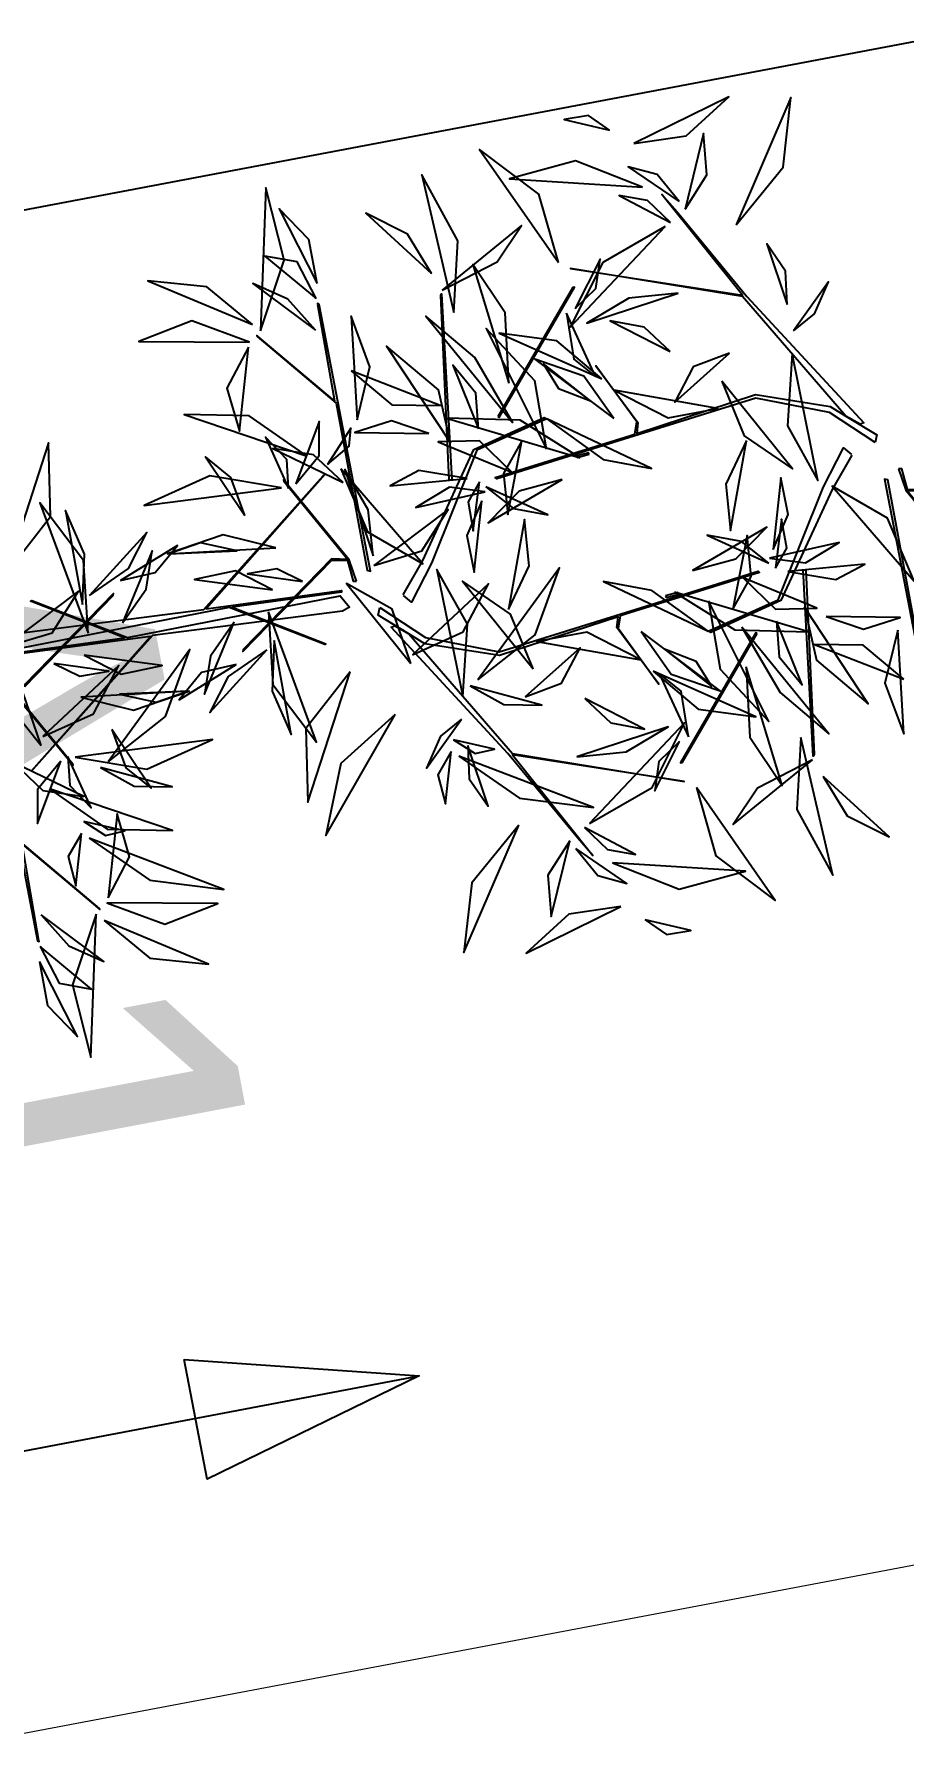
# Model space of a CAD drawing. Header units: centimetres. Extents: x 197412 to 267601, y -375791 to -305433.
# Drawn here: x 218407 to 219619, y -373413 to -371034 of the extents above; entities that cross this region are included whole.
import ezdxf

# ---------------------------------------------------------------- set-up
doc = ezdxf.new("R2010")
doc.units = ezdxf.units.CM
doc.layers.add('3-BAT C-Niveau 0', color=250, linetype='Continuous')
doc.layers.add('prlm-ZCARTOUCHE', color=7, linetype='Continuous', lineweight=13)
doc.styles.add('Futura Std Book', font='')
doc.styles.get('Futura Std Book').set_extended_font_data('Futura Std Book')

# ---------------------------------------------------------------- blocks, each defined once
blk = doc.blocks.new('Groupe-227-1')
at = {"linetype": 'Continuous'}
for points in [[(13592.29, -49988.37, -200.73), (13598.98, -49986.36, -197.34), (13602.69, -49980.57, -193.77), (13602.69, -49980.57, -193.77), (13592.29, -49988.37, -200.73)], [(13592.29, -49988.37, -200.73), (13598.98, -49986.36, -197.34), (13602.69, -49980.57, -193.77), (13602.69, -49980.57, -193.77), (13592.29, -49988.37, -200.73)], [(13606.82, -50004.35, -204.31), (13614.81, -49998.05, -204.16), (13618.17, -49988.71, -202.67), (13618.17, -49988.71, -202.67), (13606.82, -50004.35, -204.31)], [(13597.45, -50002.06, -210.57), (13594.86, -49994.49, -206.9), (13588.49, -49990.9, -202.54), (13588.49, -49990.9, -202.54), (13597.45, -50002.06, -210.57)], [(13597.7, -50000.84, -217.22), (13604.78, -49997.65, -219.34), (13608.31, -49990.94, -221.55), (13608.31, -49990.94, -221.55), (13597.7, -50000.84, -217.22)], [(13605.73, -50005.15, -204.62), (13610.42, -50007.77, -205.07), (13615.72, -50007.85, -204.23), (13615.72, -50007.85, -204.23), (13605.73, -50005.15, -204.62)], [(13603.43, -50012.68, -212.09), (13606.42, -50014.61, -209.87), (13609.11, -50013.97, -207.1), (13609.11, -50013.97, -207.1), (13603.43, -50012.68, -212.09)], [(13603.43, -50012.68, -212.09), (13606.42, -50014.61, -209.87), (13609.11, -50013.97, -207.1), (13609.11, -50013.97, -207.1), (13603.43, -50012.68, -212.09)], [(13603.09, -50014.34, -213.12), (13601.25, -50017.57, -210.71), (13602.29, -50021.63, -208.62), (13602.29, -50021.63, -208.62), (13603.09, -50014.34, -213.12)], [(13603.09, -50014.34, -213.12), (13601.25, -50017.57, -210.71), (13602.29, -50021.63, -208.62), (13602.29, -50021.63, -208.62), (13603.09, -50014.34, -213.12)], [(13604.15, -50014.99, -212.64), (13612.6, -50020.84, -211.07), (13622.94, -50022.14, -212.06), (13622.94, -50022.14, -212.06), (13604.15, -50014.99, -212.64)], [(13604.15, -50014.99, -212.64), (13612.6, -50020.84, -211.07), (13622.94, -50022.14, -212.06), (13622.94, -50022.14, -212.06), (13604.15, -50014.99, -212.64)]]:
    blk.add_polyline3d(points, dxfattribs=at)
blk = doc.blocks.new('Groupe-228-1')
at = {"linetype": 'Continuous', "flags": 128}
for points in [[(13713.73, -49959.82), (13707.36, -49955.66), (13697.07, -49953.66), (13660.97, -49964.88), (13660.77, -49964.71), (13680.22, -49958.67), (13680.5, -49956.96), (13674.81, -49949.15), (13680.66, -49957.05), (13680.51, -49958.56), (13697.03, -49953.12), (13707.43, -49954.79), (13709.65, -49956.18), (13695.21, -49939.48), (13671.27, -49935.59), (13695.21, -49939.28), (13684.01, -49925.26), (13686.12, -49927.68), (13695.85, -49939.48), (13712.13, -49957.09), (13711.62, -49957.28), (13709.65, -49956.18), (13713.95, -49958.77)], [(13653.17, -49939.34), (13653.29, -49939.11), (13654.71, -49965.09), (13654.32, -49965.07)], [(13661.11, -49956.27), (13661.3, -49956.28), (13671.82, -49938.19), (13671.56, -49938.22)], [(13716.97, -49963.52), (13717.98, -49966.48), (13727.14, -49977.65), (13727.11, -49977.47), (13718.15, -49966.51), (13720.47, -49966.62), (13732.74, -49953.96), (13732.79, -49953.69), (13720.39, -49966.44), (13718.21, -49966.38), (13717.44, -49963.51)], [(13636.99, -49964.3), (13620.45, -49983), (13639.34, -49980.48), (13639.33, -49980.72), (13624.1, -49982.78), (13637.17, -49987.91), (13637.01, -49987.99), (13623.67, -49982.84), (13594, -49988.67), (13592.73, -49987.06), (13593.7, -49986.51), (13620.16, -49983.11), (13636.8, -49964.48)], [(13641.42, -49979.15), (13640.41, -49976.19), (13631.25, -49965.02), (13631.28, -49965.2), (13640.24, -49976.16), (13637.92, -49976.05), (13625.65, -49988.71), (13625.6, -49988.98), (13638, -49976.23), (13640.18, -49976.29), (13640.94, -49979.16)], [(13644.66, -49982.85), (13651.03, -49987.01), (13661.32, -49989.01), (13697.41, -49977.79), (13697.62, -49977.96), (13678.17, -49984.01), (13677.89, -49985.71), (13683.58, -49993.53), (13677.73, -49985.62), (13677.88, -49984.12), (13661.36, -49989.55), (13650.96, -49987.88), (13648.74, -49986.5), (13663.18, -50003.19), (13687.12, -50007.08), (13663.18, -50003.39), (13674.38, -50017.41), (13672.27, -50014.99), (13662.54, -50003.19), (13646.26, -49985.58), (13646.77, -49985.39), (13648.74, -49986.5), (13644.43, -49983.9)], [(13705.21, -50003.34), (13705.1, -50003.56), (13703.68, -49977.58), (13704.06, -49977.6)], [(13591.75, -49990.71), (13592.75, -49993.67), (13601.92, -50004.84), (13601.88, -50004.66), (13592.93, -49993.7), (13595.24, -49993.81), (13607.52, -49981.15), (13607.57, -49980.88), (13595.16, -49993.63), (13592.99, -49993.57), (13592.22, -49990.7)], [(13596.18, -50005.56), (13612.72, -49986.87), (13593.82, -49989.38), (13593.84, -49989.14), (13609.07, -49987.08), (13596, -49981.95), (13596.16, -49981.87), (13609.49, -49987.02), (13639.17, -49981.19), (13640.43, -49982.8), (13639.46, -49983.35), (13613.01, -49986.76), (13596.37, -50005.39)], [(13697.28, -49986.4), (13697.09, -49986.39), (13686.57, -50004.48), (13686.83, -50004.45)]]:
    blk.add_lwpolyline(points, close=True, dxfattribs=at)
for points in [[(13636, -49940.57), (13638.36, -49954.04), (13627.54, -49944.92), (13627.59, -49945.06), (13638.57, -49954.36), (13642.92, -49977.62), (13643.37, -49977.75), (13636.22, -49940.58), (13635.98, -49940.46), (13636, -49940.53)], [(13647.91, -49981.09), (13650.65, -49976.29), (13657.8, -49960.82), (13667.59, -49956.34), (13667.94, -49956.52), (13658.19, -49960.88), (13651.89, -49976.66), (13649.08, -49982.1), (13647.96, -49981.18)], [(13710.48, -49961.59), (13707.74, -49966.38), (13700.59, -49981.86), (13690.8, -49986.33), (13690.45, -49986.15), (13700.2, -49981.79), (13706.5, -49966.01), (13709.3, -49960.57), (13710.43, -49961.49)], [(13722.39, -50002.11), (13720.03, -49988.63), (13730.85, -49997.75), (13730.8, -49997.61), (13719.82, -49988.31), (13715.47, -49965.05), (13715.02, -49964.93), (13722.17, -50002.1), (13722.41, -50002.21), (13722.39, -50002.14)], [(13597.16, -50029.3), (13594.81, -50015.82), (13605.63, -50024.94), (13605.58, -50024.8), (13594.6, -50015.5), (13590.25, -49992.24), (13589.8, -49992.12), (13596.95, -50029.29), (13597.19, -50029.4), (13597.17, -50029.33)]]:
    blk.add_lwpolyline(points, dxfattribs=at)
at = {"linetype": 'Continuous'}
for points in [[(13680.1, -49918.13, -212.86), (13687.37, -49917.06, -209.91), (13693.33, -49911.65, -208.14), (13693.33, -49911.65, -208.14), (13680.1, -49918.13, -212.86)], [(13680.1, -49918.13, -212.86), (13687.37, -49917.06, -209.91), (13693.33, -49911.65, -208.14), (13693.33, -49911.65, -208.14), (13680.1, -49918.13, -212.86)], [(13694.35, -49929.48, -223.66), (13700.91, -49921.46, -222.36), (13701.97, -49911.72, -219.58), (13701.97, -49911.72, -219.58), (13694.35, -49929.48, -223.66)], [(13676.7, -49916.3, -211.21), (13673.75, -49914.23, -209.03), (13670.37, -49914.81, -206.71), (13670.37, -49914.81, -206.71), (13676.7, -49916.3, -211.21)], [(13676.7, -49916.3, -211.21), (13673.75, -49914.23, -209.03), (13670.37, -49914.81, -206.71), (13670.37, -49914.81, -206.71), (13676.7, -49916.3, -211.21)], [(13687.22, -49927.31, -232.48), (13690.28, -49922.51, -232.45), (13689.81, -49916.74, -231.83), (13689.81, -49916.74, -231.83), (13687.22, -49927.31, -232.48)], [(13669.59, -49934.75, -215.07), (13666.86, -49925.23, -213.8), (13658.59, -49918.98, -214.42), (13658.59, -49918.98, -214.42), (13669.59, -49934.75, -215.07)], [(13681.27, -49924.22, -228.35), (13671.97, -49920.55, -229.1), (13662.75, -49923.08, -232.12), (13662.75, -49923.08, -232.12), (13681.27, -49924.22, -228.35)], [(13655.01, -49941.7, -223.19), (13655.57, -49931.7, -225.59), (13650.55, -49922.53, -225.79), (13650.55, -49922.53, -225.79), (13655.01, -49941.7, -223.19)], [(13655.01, -49941.7, -223.19), (13655.57, -49931.7, -225.59), (13650.55, -49922.53, -225.79), (13650.55, -49922.53, -225.79), (13655.01, -49941.7, -223.19)], [(13686.4, -49926.22, -232.75), (13683.34, -49922.47, -233.5), (13679.29, -49921.38, -235.42), (13679.29, -49921.38, -235.42), (13686.4, -49926.22, -232.75)], [(13628.03, -49944.28, -186.41), (13631.34, -49934.41, -187.61), (13628.77, -49924.31, -186.97), (13628.77, -49924.31, -186.97), (13628.03, -49944.28, -186.41)], [(13685.19, -49929.18, -229.3), (13682, -49926.09, -228.25), (13678.06, -49925.4, -226.49), (13678.06, -49925.4, -226.49), (13685.19, -49929.18, -229.3)], [(13635.94, -49937.67, -174.84), (13634.8, -49931.55, -175.45), (13630.63, -49927.23, -176.76), (13630.63, -49927.23, -176.76), (13635.94, -49937.67, -174.84)], [(13651.9, -49936.27, -215.73), (13648.55, -49930.79, -216.78), (13642.72, -49927.86, -215.22), (13642.72, -49927.86, -215.22), (13651.9, -49936.27, -215.73)], [(13651.9, -49936.27, -215.73), (13648.55, -49930.79, -216.78), (13642.72, -49927.86, -215.22), (13642.72, -49927.86, -215.22), (13651.9, -49936.27, -215.73)], [(13653.38, -49938.61, -214.21), (13661.05, -49934.65, -211.43), (13664.44, -49929.57, -206.15), (13664.44, -49929.57, -206.15), (13653.38, -49938.61, -214.21)], [(13684.47, -49929.72, -228.97), (13675.75, -49934.72, -227.8), (13671.23, -49943.73, -227.09), (13671.23, -49943.73, -227.09), (13684.47, -49929.72, -228.97)], [(13701.46, -49940.58, -172.05), (13701.24, -49935.95, -171.7), (13698.63, -49932.11, -172.02), (13698.63, -49932.11, -172.02), (13701.46, -49940.58, -172.05)], [(13701.46, -49940.58, -172.05), (13701.24, -49935.95, -171.7), (13698.63, -49932.11, -172.02), (13698.63, -49932.11, -172.02), (13701.46, -49940.58, -172.05)], [(13635.82, -49939.74, -174.58), (13633.17, -49934.65, -172.2), (13628.67, -49933.84, -168.43), (13628.67, -49933.84, -168.43), (13635.82, -49939.74, -174.58)], [(13662.65, -49951.56, -221.24), (13662.14, -49941.75, -218.96), (13657.64, -49935.03, -214.31), (13657.64, -49935.03, -214.31), (13662.65, -49951.56, -221.24)], [(13671.92, -49941.16, -211.6), (13674.81, -49938.35, -211.07), (13675.39, -49934.25, -211.1), (13675.39, -49934.25, -211.1), (13671.92, -49941.16, -211.6)], [(13626.94, -49943.38, -186.4), (13620.56, -49938.13, -186.75), (13612.35, -49937.29, -187), (13612.35, -49937.29, -187), (13626.94, -49943.38, -186.4)], [(13702.35, -49944.28, -171.59), (13705.25, -49941.89, -169.03), (13707.21, -49937.43, -167.96), (13707.21, -49937.43, -167.96), (13702.35, -49944.28, -171.59)], [(13635.7, -49944.15, -186.97), (13631.85, -49939.84, -187.38), (13626.96, -49937.67, -185.5), (13626.96, -49937.67, -185.5), (13635.7, -49944.15, -186.97)], [(13686.25, -49938.99, -196.26), (13679.39, -49939.72, -195.05), (13673.54, -49943.19, -196.39), (13673.54, -49943.19, -196.39), (13686.25, -49938.99, -196.26)], [(13663.24, -49957.08, -210.1), (13657.91, -49947.99, -209.96), (13651.11, -49942.21, -205.95), (13651.11, -49942.21, -205.95), (13663.24, -49957.08, -210.1)], [(13670.68, -49941.8, -202.5), (13671.71, -49948.19, -200.11), (13674.76, -49950.62, -195.35), (13674.76, -49950.62, -195.35), (13670.68, -49941.8, -202.5)], [(13626.53, -49945.83, -182.25), (13618.46, -49942.86, -178.08), (13611.08, -49945.77, -173.29), (13611.08, -49945.77, -173.29), (13626.53, -49945.83, -182.25)], [(13641.52, -49956.68, -200.41), (13643.3, -49949.29, -200.32), (13640.67, -49942.23, -200.54), (13640.67, -49942.23, -200.54), (13641.52, -49956.68, -200.41)], [(13667.91, -49960.74, -194.97), (13666.29, -49951.23, -192.57), (13659.49, -49943.93, -191.31), (13659.49, -49943.93, -191.31), (13667.91, -49960.74, -194.97)], [(13675.6, -49950.95, -201.48), (13669.34, -49945.66, -202.35), (13661.3, -49944.59, -201.76), (13661.3, -49944.59, -201.76), (13675.6, -49950.95, -201.48)], [(13685.13, -49947.13, -195.33), (13681.53, -49943.75, -195.1), (13676.8, -49942.87, -194.26), (13676.8, -49942.87, -194.26), (13685.13, -49947.13, -195.33)], [(13626.37, -49946.53, -181.99), (13623.37, -49952.26, -181.12), (13625.1, -49958.26, -179.03), (13625.1, -49958.26, -179.03), (13626.37, -49946.53, -181.99)], [(13654.51, -49959.87, -233.25), (13652.84, -49952.5, -238.65), (13645.62, -49946.38, -241.93), (13645.62, -49946.38, -241.93), (13654.51, -49959.87, -233.25)], [(13658.44, -49957.91, -207.72), (13658.06, -49952.95, -206.62), (13654.86, -49949.04, -205.86), (13654.86, -49949.04, -205.86), (13658.44, -49957.91, -207.72)], [(13677.29, -49956.48, -207.16), (13673.11, -49950.56, -205.48), (13666.29, -49948.21, -203.83), (13666.29, -49948.21, -203.83), (13677.29, -49956.48, -207.16)], [(13677.29, -49956.48, -207.16), (13673.11, -49950.56, -205.48), (13666.29, -49948.21, -203.83), (13666.29, -49948.21, -203.83), (13677.29, -49956.48, -207.16)], [(13667.45, -49948.84, -218.46), (13669.6, -49952.3, -216.39), (13674.04, -49954.03, -215.43), (13674.04, -49954.03, -215.43), (13667.45, -49948.84, -218.46)], [(13693.43, -49947.37, -184.69), (13688.37, -49949.29, -183.17), (13685.81, -49954.2, -181.63), (13685.81, -49954.2, -181.63), (13693.43, -49947.37, -184.69)], [(13702.16, -49947.41, -176.08), (13701.49, -49957.49, -174.79), (13705.75, -49965.12, -170.69), (13705.75, -49965.12, -170.69), (13702.16, -49947.41, -176.08)], [(13640.68, -49949.86, -189.87), (13646.34, -49954.56, -186.93), (13653.11, -49954.68, -183.27), (13653.11, -49954.68, -183.27), (13640.68, -49949.86, -189.87)], [(13692.33, -49951.27, -205.3), (13695.48, -49958.91, -204.92), (13702.19, -49963.51, -203.9), (13702.19, -49963.51, -203.9), (13692.33, -49951.27, -205.3)], [(13677.35, -49952.53, -188.89), (13684.85, -49956.39, -185.79), (13691.81, -49955.09, -181.22), (13691.81, -49955.09, -181.22), (13677.35, -49952.53, -188.89)], [(13634.53, -49961.74, -207.25), (13626.48, -49956.13, -205.29), (13617.41, -49955.95, -201.98), (13617.41, -49955.95, -201.98), (13634.53, -49961.74, -207.25)], [(13672.62, -49961.99, -206.43), (13664.22, -49956.72, -204.4), (13653.97, -49956.45, -204.36), (13653.97, -49956.45, -204.36), (13672.62, -49961.99, -206.43)], [(13672.62, -49961.99, -206.43), (13664.22, -49956.72, -204.4), (13653.97, -49956.45, -204.36), (13653.97, -49956.45, -204.36), (13672.62, -49961.99, -206.43)], [(13632.95, -49965.6, -215.21), (13636.22, -49961.65, -213.09), (13636.22, -49956.92, -210.46), (13636.22, -49956.92, -210.46), (13632.95, -49965.6, -215.21)], [(13637.36, -49962.92, -177.75), (13640.39, -49960.33, -175.38), (13640.65, -49957.85, -172.12), (13640.65, -49957.85, -172.12), (13637.36, -49962.92, -177.75)], [(13651.51, -49958.6, -229.03), (13646.31, -49956.82, -227.48), (13641.17, -49958.43, -225.66), (13641.17, -49958.43, -225.66), (13651.51, -49958.6, -229.03)], [(13667.94, -49956.52, -197.23), (13675.81, -49962.19, -194.28), (13682.55, -49963.46, -188.42), (13682.55, -49963.46, -188.42), (13667.94, -49956.52, -197.23)], [(13592.64, -49978.06, -220.85), (13598.79, -49970.13, -221.31), (13598.51, -49959.88, -222.56), (13598.51, -49959.88, -222.56), (13592.64, -49978.06, -220.85)], [(13631.96, -49966.25, -179.83), (13631.71, -49962.2, -178.67), (13628.75, -49959.11, -177.99), (13628.75, -49959.11, -177.99), (13631.96, -49966.25, -179.83)], [(13639.56, -49965.41, -207.06), (13635.44, -49961.53, -208.24), (13629.74, -49960.66, -209.24), (13629.74, -49960.66, -209.24), (13639.56, -49965.41, -207.06)], [(13663.08, -49963.99, -194.21), (13658.55, -49959.62, -192.81), (13652.8, -49959.76, -190.06), (13652.8, -49959.76, -190.06), (13663.08, -49963.99, -194.21)], [(13663.08, -49963.99, -194.21), (13658.55, -49959.62, -192.81), (13652.8, -49959.76, -190.06), (13652.8, -49959.76, -190.06), (13663.08, -49963.99, -194.21)], [(13664.49, -49959.6, -199.77), (13661.93, -49964.16, -197.57), (13662.51, -49969.87, -196.35), (13662.51, -49969.87, -196.35), (13664.49, -49959.6, -199.77)], [(13695.77, -49959.55, -185.42), (13692.91, -49965.65, -185.31), (13693.55, -49972.12, -184.01), (13693.55, -49972.12, -184.01), (13695.77, -49959.55, -185.42)], [(13625.86, -49970.03, -210.84), (13623.9, -49964.69, -209.98), (13620.36, -49961.81, -207.2), (13620.36, -49961.81, -207.2), (13625.86, -49970.03, -210.84)], [(13639.23, -49963.5, -178.9), (13642.94, -49972.27, -176.01), (13650.66, -49976.74, -172.29), (13650.66, -49976.74, -172.29), (13639.23, -49963.5, -178.9)], [(13639.23, -49963.5, -178.9), (13642.94, -49972.27, -176.01), (13650.66, -49976.74, -172.29), (13650.66, -49976.74, -172.29), (13639.23, -49963.5, -178.9)], [(13643.75, -49975.62, -200.44), (13643.04, -49969.2, -199.26), (13639.8, -49963.59, -200.49), (13639.8, -49963.59, -200.49), (13643.75, -49975.62, -200.44)], [(13673.87, -49961.48, -203.84), (13673.77, -49961.25, -203.87), (13672.09, -49961.7, -202.04), (13672.18, -49961.92, -202.02), (13673.87, -49961.48, -203.84)], [(13630.97, -49966.16, -179.52), (13620.99, -49964.5, -178.73), (13611.81, -49968.61, -177.91), (13611.81, -49968.61, -177.91), (13630.97, -49966.16, -179.52)], [(13656.86, -49964.83, -198.87), (13650.13, -49963.73, -195.41), (13646.12, -49965.87, -190.33), (13646.12, -49965.87, -190.33), (13656.86, -49964.83, -198.87)], [(13658.57, -49965.3, -202.35), (13656.99, -49968.11, -200.21), (13657.7, -49972.16, -199.09), (13657.7, -49972.16, -199.09), (13658.57, -49965.3, -202.35)], [(13670.11, -49964.97, -199.98), (13664.08, -49966.64, -200.36), (13659.77, -49971.02, -199.46), (13659.77, -49971.02, -199.46), (13670.11, -49964.97, -199.98)], [(13699.5, -49974.73, -183.47), (13701.58, -49969.89, -183.7), (13700.56, -49964.77, -184.07), (13700.56, -49964.77, -184.07), (13699.5, -49974.73, -183.47)], [(13699.5, -49974.73, -183.47), (13701.58, -49969.89, -183.7), (13700.56, -49964.77, -184.07), (13700.56, -49964.77, -184.07), (13699.5, -49974.73, -183.47)], [(13719.16, -49979.17, -178.9), (13715.45, -49970.4, -176.01), (13707.73, -49965.93, -172.29), (13707.73, -49965.93, -172.29), (13719.16, -49979.17, -178.9)], [(13719.16, -49979.17, -178.9), (13715.45, -49970.4, -176.01), (13707.73, -49965.93, -172.29), (13707.73, -49965.93, -172.29), (13719.16, -49979.17, -178.9)], [(13604.01, -49986.4, -225.36), (13603.38, -49976.29, -224.7), (13597.3, -49968.25, -224), (13597.3, -49968.25, -224), (13604.01, -49986.4, -225.36)], [(13659.38, -49966.7, -183.73), (13654.38, -49966.05, -181.29), (13649.7, -49968.88, -179.52), (13649.7, -49968.88, -179.52), (13659.38, -49966.7, -183.73)], [(13658.89, -49967.95, -183.47), (13656.81, -49972.79, -183.7), (13657.83, -49977.9, -184.07), (13657.83, -49977.9, -184.07), (13658.89, -49967.95, -183.47)], [(13658.89, -49967.95, -183.47), (13656.81, -49972.79, -183.7), (13657.83, -49977.9, -184.07), (13657.83, -49977.9, -184.07), (13658.89, -49967.95, -183.47)], [(13659.47, -49966, -202.12), (13663.31, -49969.04, -201.54), (13668.1, -49969.9, -202.14), (13668.1, -49969.9, -202.14), (13659.47, -49966, -202.12)], [(13603.22, -49982.42, -183.78), (13603.51, -49975.38, -183.14), (13600.86, -49969.33, -184.94), (13600.86, -49969.33, -184.94), (13603.22, -49982.42, -183.78)], [(13643.82, -49976.97, -200.73), (13650.51, -49974.95, -197.34), (13654.22, -49969.17, -193.77), (13654.22, -49969.17, -193.77), (13643.82, -49976.97, -200.73)], [(13643.82, -49976.97, -200.73), (13650.51, -49974.95, -197.34), (13654.22, -49969.17, -193.77), (13654.22, -49969.17, -193.77), (13643.82, -49976.97, -200.73)], [(13662.62, -49983.12, -185.42), (13665.48, -49977.02, -185.31), (13664.84, -49970.55, -184.01), (13664.84, -49970.55, -184.01), (13662.62, -49983.12, -185.42)], [(13699.82, -49977.37, -202.35), (13701.4, -49974.56, -200.21), (13700.69, -49970.51, -199.09), (13700.69, -49970.51, -199.09), (13699.82, -49977.37, -202.35)], [(13604.23, -49981.15, -176.88), (13609.65, -49977.41, -176.9), (13612.21, -49972.37, -174.04), (13612.21, -49972.37, -174.04), (13604.23, -49981.15, -176.88)], [(13630.19, -49974.54, -247.3), (13622.83, -49972.71, -244.69), (13615.07, -49975.36, -243.35), (13615.07, -49975.36, -243.35), (13630.19, -49974.54, -247.3)], [(13630.19, -49974.54, -247.3), (13622.83, -49972.71, -244.69), (13615.07, -49975.36, -243.35), (13615.07, -49975.36, -243.35), (13630.19, -49974.54, -247.3)], [(13688.27, -49977.7, -199.98), (13694.31, -49976.03, -200.36), (13698.62, -49971.65, -199.46), (13698.62, -49971.65, -199.46), (13688.27, -49977.7, -199.98)], [(13698.91, -49976.67, -202.12), (13695.08, -49973.63, -201.54), (13690.29, -49972.77, -202.14), (13690.29, -49972.77, -202.14), (13698.91, -49976.67, -202.12)], [(13693.9, -49983.07, -199.77), (13696.46, -49978.51, -197.57), (13695.88, -49972.8, -196.35), (13695.88, -49972.8, -196.35), (13693.9, -49983.07, -199.77)], [(13608.54, -49979.07, -161.32), (13613.36, -49977.98, -161.24), (13616.48, -49974.17, -160.95), (13616.48, -49974.17, -160.95), (13608.54, -49979.07, -161.32)], [(13608.79, -49984.99, -228.81), (13612.11, -49980.26, -229.15), (13612.92, -49974.94, -227.32), (13612.92, -49974.94, -227.32), (13608.79, -49984.99, -228.81)], [(13624.79, -49974.92, -223.21), (13619.69, -49973.82, -222.61), (13615.26, -49975.35, -220.88), (13615.26, -49975.35, -220.88), (13624.79, -49974.92, -223.21)], [(13624.79, -49974.92, -223.21), (13619.69, -49973.82, -222.61), (13615.26, -49975.35, -220.88), (13615.26, -49975.35, -220.88), (13624.79, -49974.92, -223.21)], [(13699.01, -49975.97, -183.73), (13704, -49976.62, -181.29), (13708.69, -49973.79, -179.52), (13708.69, -49973.79, -179.52), (13699.01, -49975.97, -183.73)], [(13629.7, -49980.36, -186.16), (13624.56, -49977.72, -185.75), (13618.83, -49978.93, -185.13), (13618.83, -49978.93, -185.13), (13629.7, -49980.36, -186.16)], [(13633.91, -49979.23, -197.01), (13630.32, -49977.46, -196.39), (13626.25, -49978.16, -196.61), (13626.25, -49978.16, -196.61), (13633.91, -49979.23, -197.01)], [(13656.23, -49995.26, -176.08), (13656.9, -49985.18, -174.79), (13652.64, -49977.55, -170.69), (13652.64, -49977.55, -170.69), (13656.23, -49995.26, -176.08)], [(13658.35, -49992.94, -204.31), (13666.34, -49986.64, -204.16), (13669.7, -49977.31, -202.67), (13669.7, -49977.31, -202.67), (13658.35, -49992.94, -204.31)], [(13701.53, -49977.84, -198.87), (13708.26, -49978.94, -195.41), (13712.27, -49976.8, -190.33), (13712.27, -49976.8, -190.33), (13701.53, -49977.84, -198.87)], [(13648.98, -49990.66, -210.57), (13646.39, -49983.09, -206.9), (13640.02, -49979.49, -202.54), (13640.02, -49979.49, -202.54), (13648.98, -49990.66, -210.57)], [(13649.23, -49989.43, -217.22), (13656.31, -49986.24, -219.34), (13659.84, -49979.53, -221.55), (13659.84, -49979.53, -221.55), (13649.23, -49989.43, -217.22)], [(13666.06, -49991.4, -205.3), (13662.91, -49983.76, -204.92), (13656.2, -49979.16, -203.9), (13656.2, -49979.16, -203.9), (13666.06, -49991.4, -205.3)], [(13690.45, -49986.15, -197.23), (13682.58, -49980.49, -194.28), (13675.84, -49979.21, -188.42), (13675.84, -49979.21, -188.42), (13690.45, -49986.15, -197.23)], [(13695.31, -49978.68, -194.21), (13699.84, -49983.05, -192.81), (13705.59, -49982.91, -190.06), (13705.59, -49982.91, -190.06), (13695.31, -49978.68, -194.21)], [(13695.31, -49978.68, -194.21), (13699.84, -49983.05, -192.81), (13705.59, -49982.91, -190.06), (13705.59, -49982.91, -190.06), (13695.31, -49978.68, -194.21)], [(13684.52, -49981.19, -203.84), (13684.62, -49981.42, -203.87), (13686.3, -49980.97, -202.04), (13686.2, -49980.76, -202.02), (13684.52, -49981.19, -203.84)], [(13685.76, -49980.68, -206.43), (13694.17, -49985.95, -204.4), (13704.42, -49986.22, -204.36), (13704.42, -49986.22, -204.36), (13685.76, -49980.68, -206.43)], [(13685.76, -49980.68, -206.43), (13694.17, -49985.95, -204.4), (13704.42, -49986.22, -204.36), (13704.42, -49986.22, -204.36), (13685.76, -49980.68, -206.43)], [(13690.48, -49981.93, -194.97), (13692.1, -49991.44, -192.57), (13698.9, -49998.74, -191.31), (13698.9, -49998.74, -191.31), (13690.48, -49981.93, -194.97)], [(13624.38, -49984.87, -228.81), (13621.06, -49989.6, -229.15), (13620.25, -49994.92, -227.32), (13620.25, -49994.92, -227.32), (13624.38, -49984.87, -228.81)], [(13629.15, -49983.46, -225.36), (13629.78, -49993.58, -224.7), (13635.86, -50001.61, -224), (13635.86, -50001.61, -224), (13629.15, -49983.46, -225.36)], [(13699.95, -49984.76, -207.72), (13700.33, -49989.73, -206.62), (13703.53, -49993.63, -205.86), (13703.53, -49993.63, -205.86), (13699.95, -49984.76, -207.72)], [(13703.88, -49982.8, -233.25), (13705.55, -49990.17, -238.65), (13712.76, -49996.29, -241.93), (13712.76, -49996.29, -241.93), (13703.88, -49982.8, -233.25)], [(13706.88, -49984.07, -229.03), (13712.08, -49985.85, -227.48), (13717.22, -49984.24, -225.66), (13717.22, -49984.24, -225.66), (13706.88, -49984.07, -229.03)], [(13681.04, -49990.15, -188.89), (13673.54, -49986.28, -185.79), (13666.58, -49987.58, -181.22), (13666.58, -49987.58, -181.22), (13681.04, -49990.15, -188.89)], [(13681.1, -49986.19, -207.16), (13685.28, -49992.11, -205.48), (13692.1, -49994.46, -203.83), (13692.1, -49994.46, -203.83), (13681.1, -49986.19, -207.16)], [(13681.1, -49986.19, -207.16), (13685.28, -49992.11, -205.48), (13692.1, -49994.46, -203.83), (13692.1, -49994.46, -203.83), (13681.1, -49986.19, -207.16)], [(13695.15, -49985.6, -210.1), (13700.48, -49994.68, -209.96), (13707.28, -50000.46, -205.95), (13707.28, -50000.46, -205.95), (13695.15, -49985.6, -210.1)], [(13716.87, -49985.99, -200.41), (13715.09, -49993.38, -200.32), (13717.72, -50000.45, -200.54), (13717.72, -50000.45, -200.54), (13716.87, -49985.99, -200.41)], [(13603.47, -49989.5, -186.16), (13608.6, -49992.14, -185.75), (13614.34, -49990.93, -185.13), (13614.34, -49990.93, -185.13), (13603.47, -49989.5, -186.16)], [(13628.93, -49988.72, -176.88), (13623.52, -49992.45, -176.9), (13620.96, -49997.49, -174.04), (13620.96, -49997.49, -174.04), (13628.93, -49988.72, -176.88)], [(13629.94, -49987.44, -183.78), (13629.66, -49994.48, -183.14), (13632.31, -50000.54, -184.94), (13632.31, -50000.54, -184.94), (13629.94, -49987.44, -183.78)], [(13664.95, -49995.3, -184.69), (13670.02, -49993.39, -183.17), (13672.58, -49988.47, -181.63), (13672.58, -49988.47, -181.63), (13664.95, -49995.3, -184.69)], [(13690.94, -49993.83, -218.46), (13688.79, -49990.37, -216.39), (13684.35, -49988.64, -215.43), (13684.35, -49988.64, -215.43), (13690.94, -49993.83, -218.46)], [(13717.71, -49992.81, -189.87), (13712.05, -49988.11, -186.93), (13705.28, -49987.99, -183.27), (13705.28, -49987.99, -183.27), (13717.71, -49992.81, -189.87)], [(13599.25, -49990.63, -197.01), (13602.85, -49992.4, -196.39), (13606.92, -49991.7, -196.61), (13606.92, -49991.7, -196.61), (13599.25, -49990.63, -197.01)], [(13624.63, -49990.79, -161.32), (13619.8, -49991.88, -161.24), (13616.69, -49995.69, -160.95), (13616.69, -49995.69, -160.95), (13624.63, -49990.79, -161.32)], [(13640.53, -49991.81, -220.85), (13634.38, -49999.73, -221.31), (13634.66, -50009.98, -222.56), (13634.66, -50009.98, -222.56), (13640.53, -49991.81, -220.85)], [(13682.79, -49991.72, -201.48), (13689.04, -49997.01, -202.35), (13697.09, -49998.08, -201.76), (13697.09, -49998.08, -201.76), (13682.79, -49991.72, -201.48)], [(13687.71, -50000.88, -202.5), (13686.68, -49994.48, -200.11), (13683.63, -49992.05, -195.35), (13683.63, -49992.05, -195.35), (13687.71, -50000.88, -202.5)], [(13695.74, -49991.12, -221.24), (13696.24, -50000.92, -218.96), (13700.75, -50007.65, -214.31), (13700.75, -50007.65, -214.31), (13695.74, -49991.12, -221.24)], [(13602.98, -49995.32, -247.3), (13610.34, -49997.15, -244.69), (13618.1, -49994.5, -243.35), (13618.1, -49994.5, -243.35), (13602.98, -49995.32, -247.3)], [(13602.98, -49995.32, -247.3), (13610.34, -49997.15, -244.69), (13618.1, -49994.5, -243.35), (13618.1, -49994.5, -243.35), (13602.98, -49995.32, -247.3)], [(13608.38, -49994.94, -223.21), (13613.48, -49996.04, -222.61), (13617.91, -49994.51, -220.88), (13617.91, -49994.51, -220.88), (13608.38, -49994.94, -223.21)], [(13608.38, -49994.94, -223.21), (13613.48, -49996.04, -222.61), (13617.91, -49994.51, -220.88), (13617.91, -49994.51, -220.88), (13608.38, -49994.94, -223.21)], [(13657.26, -49993.75, -204.62), (13661.95, -49996.37, -205.07), (13667.26, -49996.44, -204.23), (13667.26, -49996.44, -204.23), (13657.26, -49993.75, -204.62)], [(13673.25, -49995.54, -195.33), (13676.86, -49998.92, -195.1), (13681.58, -49999.8, -194.26), (13681.58, -49999.8, -194.26), (13673.25, -49995.54, -195.33)], [(13646.83, -49997.74, -220.09), (13639.23, -50004.61, -220.53), (13637.13, -50014.63, -219.34), (13637.13, -50014.63, -219.34), (13646.83, -49997.74, -220.09)], [(13656.04, -49998.39, -171.59), (13653.13, -50000.78, -169.03), (13651.18, -50005.24, -167.96), (13651.18, -50005.24, -167.96), (13656.04, -49998.39, -171.59)], [(13673.92, -50012.95, -228.97), (13682.64, -50007.95, -227.8), (13687.16, -49998.94, -227.09), (13687.16, -49998.94, -227.09), (13673.92, -50012.95, -228.97)], [(13602.19, -50003.7, -179.52), (13612.18, -50005.36, -178.73), (13621.36, -50001.25, -177.91), (13621.36, -50001.25, -177.91), (13602.19, -50003.7, -179.52)], [(13607.31, -49999.84, -210.84), (13609.26, -50005.17, -209.98), (13612.81, -50008.05, -207.2), (13612.81, -50008.05, -207.2), (13607.31, -49999.84, -210.84)], [(13654.96, -50001.28, -212.09), (13657.95, -50003.2, -209.87), (13660.64, -50002.57, -207.1), (13660.64, -50002.57, -207.1), (13654.96, -50001.28, -212.09)], [(13654.96, -50001.28, -212.09), (13657.95, -50003.2, -209.87), (13660.64, -50002.57, -207.1), (13660.64, -50002.57, -207.1), (13654.96, -50001.28, -212.09)], [(13672.13, -50003.68, -196.26), (13679, -50002.95, -195.05), (13684.85, -49999.48, -196.39), (13684.85, -49999.48, -196.39), (13672.13, -50003.68, -196.26)], [(13686.46, -50001.52, -211.6), (13683.58, -50004.32, -211.07), (13682.99, -50008.42, -211.1), (13682.99, -50008.42, -211.1), (13686.46, -50001.52, -211.6)], [(13703.38, -50000.97, -223.19), (13702.82, -50010.98, -225.59), (13707.84, -50020.15, -225.79), (13707.84, -50020.15, -225.79), (13703.38, -50000.97, -223.19)], [(13703.38, -50000.97, -223.19), (13702.82, -50010.98, -225.59), (13707.84, -50020.15, -225.79), (13707.84, -50020.15, -225.79), (13703.38, -50000.97, -223.19)], [(13601.2, -50003.61, -179.83), (13601.45, -50007.66, -178.67), (13604.42, -50010.75, -177.99), (13604.42, -50010.75, -177.99), (13601.2, -50003.61, -179.83)], [(13654.62, -50002.93, -213.12), (13652.78, -50006.17, -210.71), (13653.82, -50010.23, -208.62), (13653.82, -50010.23, -208.62), (13654.62, -50002.93, -213.12)], [(13654.62, -50002.93, -213.12), (13652.78, -50006.17, -210.71), (13653.82, -50010.23, -208.62), (13653.82, -50010.23, -208.62), (13654.62, -50002.93, -213.12)], [(13655.68, -50003.58, -212.64), (13664.13, -50009.43, -211.07), (13674.47, -50010.74, -212.06), (13674.47, -50010.74, -212.06), (13655.68, -50003.58, -212.64)], [(13655.68, -50003.58, -212.64), (13664.13, -50009.43, -211.07), (13674.47, -50010.74, -212.06), (13674.47, -50010.74, -212.06), (13655.68, -50003.58, -212.64)], [(13656.93, -50002.09, -172.05), (13657.15, -50006.73, -171.7), (13659.76, -50010.56, -172.02), (13659.76, -50010.56, -172.02), (13656.93, -50002.09, -172.05)], [(13656.93, -50002.09, -172.05), (13657.15, -50006.73, -171.7), (13659.76, -50010.56, -172.02), (13659.76, -50010.56, -172.02), (13656.93, -50002.09, -172.05)], [(13593.61, -50004.45, -207.06), (13597.72, -50008.34, -208.24), (13603.43, -50009.2, -209.24), (13603.43, -50009.2, -209.24), (13593.61, -50004.45, -207.06)], [(13600.22, -50004.26, -215.21), (13596.95, -50008.21, -213.09), (13596.95, -50012.95, -210.46), (13596.95, -50012.95, -210.46), (13600.22, -50004.26, -215.21)], [(13705.01, -50004.06, -214.21), (13697.34, -50008.02, -211.43), (13693.95, -50013.1, -206.15), (13693.95, -50013.1, -206.15), (13705.01, -50004.06, -214.21)], [(13706.49, -50006.41, -215.73), (13709.84, -50011.88, -216.78), (13715.67, -50014.82, -215.22), (13715.67, -50014.82, -215.22), (13706.49, -50006.41, -215.73)], [(13706.49, -50006.41, -215.73), (13709.84, -50011.88, -216.78), (13715.67, -50014.82, -215.22), (13715.67, -50014.82, -215.22), (13706.49, -50006.41, -215.73)], [(13598.63, -50008.12, -207.25), (13606.69, -50013.73, -205.29), (13615.76, -50013.91, -201.98), (13615.76, -50013.91, -201.98), (13598.63, -50008.12, -207.25)], [(13688.8, -50007.93, -215.07), (13691.53, -50017.44, -213.8), (13699.8, -50023.69, -214.42), (13699.8, -50023.69, -214.42), (13688.8, -50007.93, -215.07)], [(13606.8, -50023.34, -181.99), (13609.8, -50017.6, -181.12), (13608.07, -50011.6, -179.03), (13608.07, -50011.6, -179.03), (13606.8, -50023.34, -181.99)], [(13664.04, -50013.19, -223.66), (13657.48, -50021.21, -222.36), (13656.41, -50030.95, -219.58), (13656.41, -50030.95, -219.58), (13664.04, -50013.19, -223.66)], [(13673.2, -50013.49, -229.3), (13676.39, -50016.58, -228.25), (13680.33, -50017.27, -226.49), (13680.33, -50017.27, -226.49), (13673.2, -50013.49, -229.3)], [(13671.17, -50015.36, -232.48), (13668.11, -50020.16, -232.45), (13668.58, -50025.93, -231.83), (13668.58, -50025.93, -231.83), (13671.17, -50015.36, -232.48)], [(13671.99, -50016.45, -232.75), (13675.05, -50020.2, -233.5), (13679.1, -50021.3, -235.42), (13679.1, -50021.3, -235.42), (13671.99, -50016.45, -232.75)], [(13677.12, -50018.45, -228.35), (13686.42, -50022.12, -229.1), (13695.64, -50019.59, -232.12), (13695.64, -50019.59, -232.12), (13677.12, -50018.45, -228.35)], [(13606.63, -50024.03, -182.25), (13614.71, -50027.01, -178.08), (13622.09, -50024.1, -173.29), (13622.09, -50024.1, -173.29), (13606.63, -50024.03, -182.25)], [(13678.29, -50024.54, -212.86), (13671.02, -50025.61, -209.91), (13665.06, -50031.02, -208.14), (13665.06, -50031.02, -208.14), (13678.29, -50024.54, -212.86)], [(13678.29, -50024.54, -212.86), (13671.02, -50025.61, -209.91), (13665.06, -50031.02, -208.14), (13665.06, -50031.02, -208.14), (13678.29, -50024.54, -212.86)], [(13597.47, -50025.71, -186.97), (13601.32, -50030.02, -187.38), (13606.2, -50032.19, -185.5), (13606.2, -50032.19, -185.5), (13597.47, -50025.71, -186.97)], [(13605.13, -50025.58, -186.41), (13601.83, -50035.45, -187.61), (13604.4, -50045.55, -186.97), (13604.4, -50045.55, -186.97), (13605.13, -50025.58, -186.41)], [(13606.23, -50026.48, -186.4), (13612.61, -50031.73, -186.75), (13620.81, -50032.57, -187), (13620.81, -50032.57, -187), (13606.23, -50026.48, -186.4)], [(13681.68, -50026.38, -211.21), (13684.63, -50028.44, -209.03), (13688.02, -50027.86, -206.71), (13688.02, -50027.86, -206.71), (13681.68, -50026.38, -211.21)], [(13681.68, -50026.38, -211.21), (13684.63, -50028.44, -209.03), (13688.02, -50027.86, -206.71), (13688.02, -50027.86, -206.71), (13681.68, -50026.38, -211.21)], [(13597.35, -50030.12, -174.58), (13600, -50035.21, -172.2), (13604.49, -50036.03, -168.43), (13604.49, -50036.03, -168.43), (13597.35, -50030.12, -174.58)], [(13597.22, -50032.19, -174.84), (13598.37, -50038.32, -175.45), (13602.54, -50042.63, -176.76), (13602.54, -50042.63, -176.76), (13597.22, -50032.19, -174.84)]]:
    blk.add_polyline3d(points, dxfattribs=at)
blk = doc.blocks.new('Groupe-242-1')
for name in ['Groupe-228-1', 'Groupe-227-1']:
    blk.add_blockref(name, (0, 0))
blk = doc.blocks.new('Groupe-379-1')
at = {"linetype": 'Continuous'}
blk.add_line((13519.93, -50114.63), (13650.18, -50089.98), dxfattribs=at)
at = {"linetype": 'Continuous', "flags": 128}
blk.add_lwpolyline([(13617.39, -50087.69), (13650.18, -50089.98), (13620.63, -50104.39)], close=True, dxfattribs=at)
at = {"insert": (13609.81, -49967.17), "char_height": 50.344, "attachment_point": 1, "rotation": 280.7159, "line_spacing_factor": 0.962448, "style": 'Futura Std Book'}
blk.add_mtext('A.1', dxfattribs=at)

msp = doc.modelspace()

# ---------------------------------------------------------------- linework, layer by layer
at = {"layer": '3-BAT C-Niveau 0', "flags": 128}
msp.add_lwpolyline([(220184.5, -366409.5), (214553.6, -367476), (214085, -365001.2), (211628.7, -365466.4), (210893.8, -361585.8), (209420.2, -361865.7), (210323.5, -366635.8), (215103, -371902.1), (221012.8, -370783)], close=True, dxfattribs=at)
at = {"layer": 'prlm-ZCARTOUCHE'}
msp.add_lwpolyline([(198028.7, -317022.7), (255971.8, -306049.5), (266984.6, -364201.5), (209041.4, -375174.7)], close=True, dxfattribs=at)

# ---------------------------------------------------------------- block references
at = {"layer": '3-BAT C-Niveau 0', "xscale": 10, "yscale": 10, "zscale": 10}
for name in ['Groupe-379-1', 'Groupe-242-1']:
    msp.add_blockref(name, (82441.7, 127994.6), dxfattribs=at)

doc.saveas('drawing.dxf')
